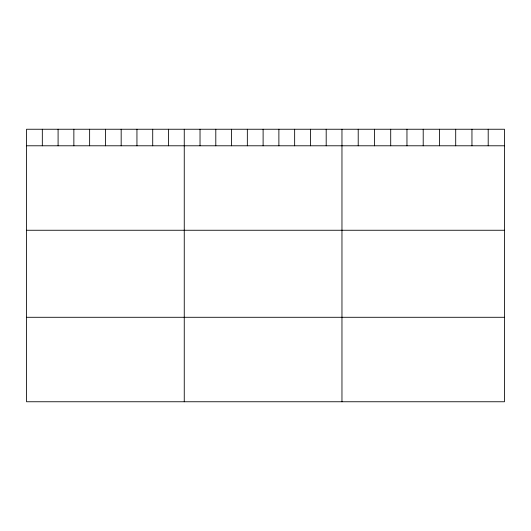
<?xml version="1.0" encoding="UTF-8"?>
<svg xmlns="http://www.w3.org/2000/svg" width="531" height="531" viewBox="0 0 531 531"><rect width="100%" height="100%" fill="white"/><g stroke="black" fill="none" stroke-linecap="round" stroke-linejoin="round"><path stroke-width="0.8" d="M504.45 145.786L504.45 401.755L26.55 401.755L26.55 129.245L504.45 129.245L504.45 145.786L26.55 145.786M26.55 230.255L504.45 230.255M26.55 317.286L504.45 317.286M488.201 129.245L488.201 145.786M471.953 129.245L471.953 145.786M455.704 129.245L455.704 145.786M439.456 129.245L439.456 145.786M423.207 129.245L423.207 145.786M406.958 129.245L406.958 145.786M390.71 129.245L390.71 145.786M374.461 129.245L374.461 145.786M358.213 129.245L358.213 145.786M341.964 129.245L341.964 401.755M326.193 129.245L326.193 145.786M310.423 129.245L310.423 145.786M294.652 129.245L294.652 145.786M278.881 129.245L278.881 145.786M263.11 129.245L263.11 145.786M247.34 129.245L247.34 145.786M231.569 129.245L231.569 145.786M215.798 129.245L215.798 145.786M200.028 129.245L200.028 145.786M184.257 129.245L184.257 401.755M168.486 129.245L168.486 145.786M152.716 129.245L152.716 145.786M136.945 129.245L136.945 145.786M121.174 129.245L121.174 145.786M105.403 129.245L105.403 145.786M89.633 129.245L89.633 145.786M73.862 129.245L73.862 145.786M58.091 129.245L58.091 145.786M42.321 129.245L42.321 145.786"/></g></svg>
